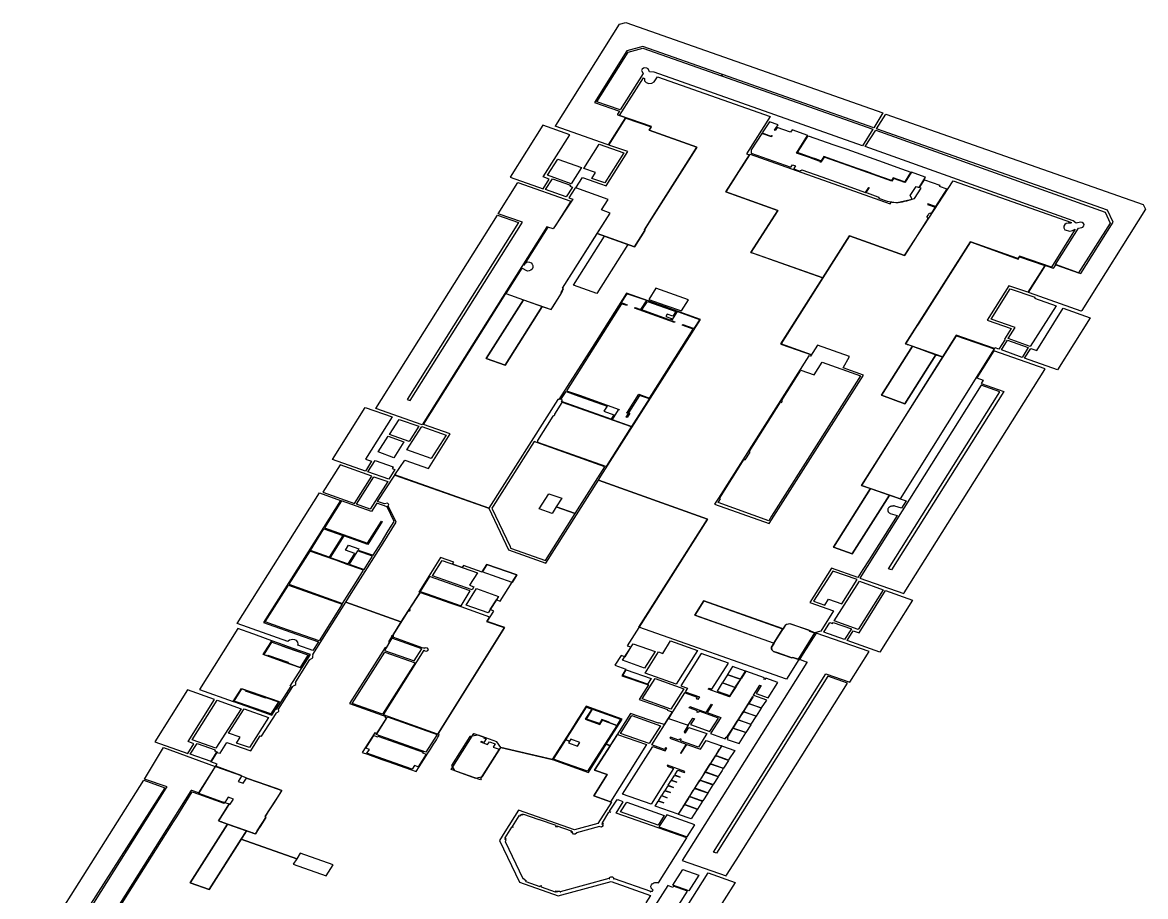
# Model space of a CAD drawing. Extents: x 12.25151 to 12.25335, y 41.79706 to 41.79925.
# Drawn here: x 12.252121 to 12.253349, y 41.798298 to 41.799254 of the extents above; entities that cross this region are included whole.
import ezdxf

# ---------------------------------------------------------------- set-up
doc = ezdxf.new("R2010")
doc.units = 0
doc.layers.add('RM$', color=3, linetype='CONTINUOUS')

msp = doc.modelspace()

# ---------------------------------------------------------------- linework, layer by layer
at = {"layer": 'RM$'}
for points in [[(12.2528117, 41.7991993), (12.2528067, 41.7991997), (12.2528049, 41.799203), (12.2528037, 41.7992038), (12.2528014, 41.799204), (12.2528, 41.7992038), (12.2527985, 41.7992026), (12.2527978, 41.799201), (12.2527981, 41.7992002), (12.2527995, 41.7991977), (12.2527745, 41.799158), (12.2527491, 41.7991669), (12.2527833, 41.7992212), (12.2527992, 41.7992255), (12.2528852, 41.7991952), (12.2528862, 41.7991966), (12.2527993, 41.7992272), (12.2527817, 41.7992225), (12.2527463, 41.7991661), (12.2527736, 41.7991565), (12.2527715, 41.7991532), (12.2527717, 41.7991526), (12.2527802, 41.7991497), (12.2527615, 41.7991199), (12.2527604, 41.7991202), (12.2527035, 41.7991403), (12.2527041, 41.7991411), (12.2527737, 41.7992518), (12.2527806, 41.7992536), (12.2530616, 41.7991547), (12.2530516, 41.7991384), (12.2528862, 41.7991966), (12.2528853, 41.7991952), (12.2530505, 41.7991369), (12.2530393, 41.7991188)], [(12.2529174, 41.7990021), (12.2529208, 41.7990008), (12.2529958, 41.7989742), (12.2529499, 41.7989019), (12.2529834, 41.7988902), (12.2529824, 41.7988886), (12.2529806, 41.7988892), (12.2528818, 41.7987333), (12.2528777, 41.7987268), (12.2529374, 41.7987056), (12.2530404, 41.798868), (12.2530182, 41.7988759), (12.2530251, 41.7988883), (12.25299, 41.7989006), (12.2529824, 41.7988886), (12.2529834, 41.7988902), (12.25295, 41.798902), (12.2529958, 41.7989742), (12.253025, 41.7990203), (12.2530853, 41.7989989), (12.2531383, 41.7990805), (12.2532676, 41.7990349), (12.253267, 41.7990341), (12.2532641, 41.7990342), (12.2532619, 41.7990336), (12.2532603, 41.7990325), (12.2532593, 41.7990307), (12.2532592, 41.7990292), (12.2532595, 41.7990283), (12.2532605, 41.7990269), (12.2532659, 41.7990253), (12.2532688, 41.7990262), (12.2532717, 41.7990275), (12.253268, 41.7990216), (12.2532457, 41.7989862), (12.2532107, 41.7989979), (12.2532091, 41.7989954), (12.2531572, 41.7990138), (12.2531008, 41.7989249), (12.2530977, 41.7989201), (12.2530864, 41.7989022), (12.2530876, 41.7989017), (12.2530882, 41.7989015), (12.2530889, 41.7989013), (12.2530898, 41.798901), (12.2530921, 41.7989002), (12.2530939, 41.7988995), (12.2530599, 41.7988459), (12.2530856, 41.7988367), (12.2531196, 41.7988903), (12.2531266, 41.7988879), (12.2530381, 41.7987474), (12.2530482, 41.7987439), (12.2530075, 41.7986797), (12.2530281, 41.7986724), (12.2530689, 41.7987367), (12.2530871, 41.7987306), (12.2530818, 41.7987223), (12.2530746, 41.7987247), (12.2530738, 41.7987249), (12.2530732, 41.7987249), (12.2530727, 41.7987247), (12.2530719, 41.7987246), (12.2530709, 41.7987247), (12.2530701, 41.7987244), (12.2530696, 41.7987242), (12.2530692, 41.798724), (12.2530684, 41.7987234), (12.253068, 41.798723), (12.2530677, 41.7987227), (12.2530673, 41.798722), (12.2530671, 41.7987217), (12.253067, 41.7987212), (12.2530669, 41.7987208), (12.2530669, 41.7987205), (12.2530669, 41.7987201), (12.253067, 41.7987195), (12.2530674, 41.7987186), (12.2530677, 41.7987181), (12.2530682, 41.7987176), (12.2530685, 41.7987173), (12.253069, 41.798717), (12.2530697, 41.7987166), (12.253077, 41.7987146), (12.2530483, 41.798669), (12.2530464, 41.7986659), (12.2530398, 41.7986555), (12.2530343, 41.7986467), (12.2530053, 41.7986569), (12.2529816, 41.7986195), (12.2530076, 41.7986103), (12.2529937, 41.7985879), (12.252987, 41.798586), (12.2529808, 41.798589), (12.2529598, 41.7985961), (12.2529562, 41.7985953), (12.2529548, 41.798594), (12.2529525, 41.7985904), (12.2528659, 41.798621), (12.2528561, 41.7986055), (12.2529426, 41.7985747), (12.25294, 41.7985704), (12.2529401, 41.7985677), (12.2529421, 41.7985659), (12.2529619, 41.7985589), (12.2529632, 41.7985593), (12.2529698, 41.798557), (12.2529561, 41.7985355), (12.2527949, 41.7985923), (12.2528698, 41.7987103), (12.2527508, 41.7987531), (12.2527535, 41.7987574), (12.2527662, 41.7987775), (12.2528075, 41.7988426), (12.2528356, 41.7988868), (12.2528623, 41.7989289), (12.2528235, 41.7989427), (12.2528244, 41.7989442), (12.2528415, 41.7989382), (12.2528491, 41.7989503), (12.2528133, 41.7989629), (12.2528057, 41.7989508), (12.2528244, 41.7989442), (12.2528235, 41.7989427), (12.2527815, 41.7989576), (12.2527438, 41.7988982), (12.2527076, 41.7988412), (12.2527063, 41.7988412), (12.2526311, 41.7987226), (12.2525284, 41.7987589), (12.252539, 41.7987751), (12.2525649, 41.798766), (12.2525886, 41.7988036), (12.2525595, 41.7988139), (12.2526496, 41.7989572), (12.2526688, 41.7989503), (12.252628, 41.7988861), (12.2526487, 41.7988788), (12.2526894, 41.798943), (12.2526992, 41.7989397), (12.2527013, 41.798943), (12.2527104, 41.7989575), (12.25271, 41.7989584), (12.2527126, 41.7989627), (12.2527115, 41.7989631), (12.2527493, 41.7990227), (12.2527902, 41.7990081), (12.2528015, 41.799026), (12.252801, 41.799027), (12.2528102, 41.7990416), (12.2528582, 41.7991173), (12.2528062, 41.7991357), (12.2528088, 41.7991398), (12.2527738, 41.7991519), (12.2527999, 41.799193), (12.2528009, 41.7991924), (12.252801, 41.7991898), (12.2528028, 41.7991878), (12.2528057, 41.7991867), (12.2528092, 41.7991871), (12.2528118, 41.7991888), (12.2528151, 41.7991942), (12.2529384, 41.7991508), (12.2529125, 41.79911), (12.2529157, 41.7991089), (12.2529073, 41.7990957), (12.2529038, 41.7990901), (12.2528977, 41.7990805), (12.2528951, 41.7990765), (12.2528899, 41.7990683), (12.2529466, 41.7990481)], [(12.2527493, 41.7990227), (12.2527635, 41.7990452), (12.2527541, 41.7990486), (12.2527614, 41.7990601), (12.252726, 41.7990726), (12.2527332, 41.799084), (12.2527529, 41.799077), (12.2527592, 41.7990749), (12.2527827, 41.7991124), (12.2527621, 41.7991196), (12.2527808, 41.7991491), (12.2528085, 41.7991393), (12.2528062, 41.7991357), (12.2528582, 41.7991173), (12.252857, 41.7991154), (12.2528037, 41.7990312), (12.252801, 41.799027), (12.2528015, 41.799026), (12.2527902, 41.7990081)], [(12.2531012, 41.7990732), (12.2531053, 41.7990797), (12.2531052, 41.7990797), (12.2531081, 41.7990843), (12.2531079, 41.7990844), (12.2531078, 41.7990845), (12.2530927, 41.7990898), (12.2530907, 41.7990865), (12.253086, 41.7990791), (12.2530856, 41.7990786), (12.2530732, 41.799083), (12.2530713, 41.7990801), (12.2530245, 41.7990967), (12.2529974, 41.7991063), (12.2529938, 41.7991007), (12.252993, 41.7991009), (12.2529934, 41.7991015), (12.2529921, 41.799102), (12.2529839, 41.7991049), (12.2529826, 41.7991054), (12.2529672, 41.7991108), (12.2529792, 41.7991299), (12.2529794, 41.7991301), (12.2529623, 41.7991361), (12.2529607, 41.7991336), (12.2529461, 41.7991388), (12.2529439, 41.7991354), (12.2529433, 41.7991357), (12.2529447, 41.7991379), (12.252947, 41.7991416), (12.2529375, 41.799145), (12.2529297, 41.7991328), (12.2529393, 41.7991294), (12.2529397, 41.79913), (12.2529404, 41.7991297), (12.25294, 41.7991291), (12.2529397, 41.7991287), (12.2529293, 41.7991323), (12.2529178, 41.7991142), (12.2529176, 41.7991107), (12.2529611, 41.7990953), (12.2529615, 41.7990958), (12.2529629, 41.7990981), (12.2529662, 41.7990969), (12.2529643, 41.7990938), (12.2529643, 41.7990938), (12.2529641, 41.7990935), (12.2529708, 41.7990911), (12.2529713, 41.7990919), (12.2529724, 41.7990916), (12.252973, 41.7990925), (12.2529948, 41.7990847), (12.2530213, 41.7990753), (12.2530426, 41.7990678), (12.2530461, 41.7990733), (12.2530467, 41.7990731), (12.253043, 41.7990677), (12.2530431, 41.7990675), (12.2530432, 41.7990677), (12.2530443, 41.7990673), (12.2530559, 41.7990629), (12.2530574, 41.7990624), (12.2530569, 41.7990616), (12.2530661, 41.7990583), (12.2530709, 41.7990573), (12.253075, 41.7990569), (12.2530786, 41.799057), (12.2530935, 41.7990602), (12.2530915, 41.7990643), (12.253098, 41.7990744)], [(12.2533461, 41.7990545), (12.2533486, 41.7990494), (12.253279, 41.7989387), (12.2532784, 41.7989378), (12.2532217, 41.7989578), (12.2532206, 41.7989582), (12.2532393, 41.798988), (12.2532478, 41.7989851), (12.2532485, 41.7989853), (12.2532506, 41.7989886), (12.2532754, 41.7989799), (12.2532754, 41.79898), (12.2532502, 41.7989891), (12.2532755, 41.7990287), (12.2532789, 41.7990294), (12.25328, 41.7990298), (12.2532812, 41.7990312), (12.2532814, 41.7990328), (12.2532808, 41.7990338), (12.2532792, 41.799035), (12.2532775, 41.7990352), (12.2532729, 41.7990341), (12.2532694, 41.7990368), (12.2530422, 41.7991178), (12.2530538, 41.7991358), (12.2533045, 41.7990461), (12.2533101, 41.7990341), (12.2532754, 41.7989799), (12.2532779, 41.798979), (12.2533133, 41.7990354), (12.253307, 41.7990485), (12.2530547, 41.7991373), (12.2530649, 41.7991534)], [(12.252987, 41.7991048), (12.2529843, 41.7991057), (12.2529683, 41.7991114), (12.25298, 41.7991298), (12.2530079, 41.7991199), (12.2530222, 41.7991149), (12.2530568, 41.7991026), (12.2530819, 41.7990936), (12.2530921, 41.79909), (12.25309, 41.7990868), (12.2530858, 41.7990801), (12.2530853, 41.7990793), (12.2530728, 41.7990838), (12.2530709, 41.7990808), (12.2530541, 41.7990868), (12.2530435, 41.7990905), (12.2530415, 41.7990912), (12.253035, 41.7990936), (12.2530227, 41.7990979), (12.2530152, 41.7991006), (12.252997, 41.799107), (12.252994, 41.7991022), (12.2529927, 41.7991027), (12.2529879, 41.7991044)], [(12.2528899, 41.7990683), (12.2529157, 41.7991089), (12.2529159, 41.7991088), (12.2529164, 41.7991097), (12.2530697, 41.7990552), (12.2530709, 41.7990573), (12.2530718, 41.7990572), (12.2530728, 41.7990571), (12.2530736, 41.799057), (12.253076, 41.7990569), (12.2530771, 41.7990569), (12.2530781, 41.7990569), (12.2530792, 41.799057), (12.2530804, 41.7990571), (12.2530818, 41.7990573), (12.253083, 41.7990575), (12.2530842, 41.7990578), (12.2530865, 41.7990584), (12.2530877, 41.7990587), (12.2530887, 41.799059), (12.2530898, 41.7990592), (12.2530915, 41.7990597), (12.2530923, 41.7990599), (12.2530935, 41.7990602), (12.2530962, 41.799061), (12.2531035, 41.7990724), (12.2531015, 41.7990731), (12.2531071, 41.7990816), (12.2531238, 41.7990757), (12.2531232, 41.7990747), (12.2531314, 41.7990718), (12.253119, 41.7990522), (12.2531107, 41.7990551), (12.2531104, 41.7990546), (12.2531187, 41.7990517), (12.2531141, 41.7990445), (12.253113, 41.7990449), (12.2531124, 41.7990445), (12.2531121, 41.7990444), (12.2531119, 41.7990443), (12.2531118, 41.7990442), (12.2531116, 41.7990441), (12.2531109, 41.7990434), (12.2531094, 41.7990411), (12.2531104, 41.7990408), (12.2531098, 41.7990399), (12.253111, 41.7990395), (12.2530853, 41.7989989), (12.253025, 41.7990203), (12.2529958, 41.7989742), (12.2529174, 41.7990021), (12.2529466, 41.7990481)], [(12.2527573, 41.7990198), (12.252783, 41.7990107), (12.252749, 41.7989571), (12.2527233, 41.7989662)], [(12.2526688, 41.7989503), (12.2526894, 41.798943), (12.2526487, 41.7988788), (12.252628, 41.7988861)], [(12.2527983, 41.7989392), (12.2528042, 41.7989486), (12.2528352, 41.7989376), (12.2528319, 41.7989324), (12.2528259, 41.7989345), (12.2528243, 41.7989322), (12.2528304, 41.79893), (12.2528292, 41.7989282), (12.2527983, 41.7989392)], [(12.2530856, 41.7988367), (12.2530599, 41.7988459), (12.2530939, 41.7988995), (12.2531196, 41.7988903)], [(12.2531829, 41.7988947), (12.2531641, 41.7988649), (12.2531712, 41.7988624), (12.2531689, 41.7988587), (12.2531936, 41.79885), (12.253071, 41.798655), (12.2530678, 41.7986562), (12.2531894, 41.7988497), (12.253169, 41.7988569), (12.2530364, 41.7986459), (12.2530844, 41.7986291), (12.2530849, 41.7986299), (12.2532384, 41.7988741), (12.2532389, 41.798875)], [(12.2528814, 41.7987285), (12.252884, 41.7987326), (12.2528829, 41.798733), (12.2529101, 41.7987759), (12.2529112, 41.7987755), (12.2529164, 41.7987836), (12.2529153, 41.798784), (12.2529497, 41.7988383), (12.2529508, 41.7988379), (12.2529519, 41.7988396), (12.2529508, 41.79884), (12.252972, 41.7988735), (12.2529865, 41.7988684), (12.2529952, 41.798882), (12.2530372, 41.7988671), (12.2529912, 41.7987945), (12.25294, 41.7987139), (12.2529368, 41.7987088)], [(12.2527097, 41.7988413), (12.2527153, 41.7988501), (12.2527294, 41.7988451), (12.2527604, 41.7988341), (12.2527568, 41.7988285), (12.2527677, 41.7988246), (12.2527647, 41.7988199), (12.2527104, 41.7988392), (12.2527114, 41.7988407)], [(12.252684, 41.7987948), (12.2527595, 41.798768), (12.252787, 41.7988113), (12.2527113, 41.7988381), (12.2527112, 41.7988381), (12.252711, 41.798838), (12.2527109, 41.7988379), (12.2527028, 41.7988251), (12.2527028, 41.7988247), (12.2527027, 41.7988244), (12.2527026, 41.7988241), (12.2527026, 41.7988241), (12.252702, 41.7988235), (12.2527017, 41.7988234), (12.252701, 41.7988231), (12.252684, 41.7987963), (12.2526842, 41.7987959), (12.2526842, 41.7987954), (12.2526841, 41.7987949)], [(12.2526833, 41.7987942), (12.2526805, 41.7987952), (12.2526358, 41.7987248), (12.2526343, 41.7987225), (12.2526542, 41.7986807), (12.2526548, 41.7986788), (12.2526928, 41.7986653), (12.2527253, 41.7987165), (12.2527046, 41.7987239), (12.2527, 41.7987166), (12.2526859, 41.7987216), (12.2526965, 41.7987383), (12.2527106, 41.7987333), (12.2527046, 41.7987239), (12.2527253, 41.7987166), (12.2527578, 41.7987678)], [(12.2530482, 41.7987439), (12.2530688, 41.7987366), (12.2530281, 41.7986724), (12.2530075, 41.7986797)], [(12.2524387, 41.7985668), (12.2524222, 41.7985727), (12.2524226, 41.7985739), (12.2524223, 41.798576), (12.2524207, 41.7985776), (12.252419, 41.7985785), (12.2524167, 41.7985789), (12.2524148, 41.7985786), (12.252413, 41.798578), (12.2524118, 41.798577), (12.2524113, 41.7985765), (12.252356, 41.7985962), (12.2524458, 41.7987391), (12.2524687, 41.798731), (12.2524148, 41.7986453), (12.2523848, 41.7985976), (12.2524208, 41.7985848), (12.2524448, 41.7985763)], [(12.2524985, 41.7986842), (12.2525137, 41.7987082), (12.2525144, 41.7987079), (12.2524986, 41.7986829), (12.2524725, 41.7986922), (12.2524576, 41.7986686), (12.2524772, 41.7986617), (12.2524844, 41.798673), (12.2524743, 41.7986765), (12.2524777, 41.7986819), (12.2524888, 41.798678), (12.252488, 41.7986767), (12.2524947, 41.7986744), (12.2525034, 41.7986713), (12.2525045, 41.7986709), (12.2525136, 41.7986853), (12.2525211, 41.7986976), (12.2525276, 41.7987079), (12.25252, 41.7987238), (12.2525084, 41.798728), (12.2525028, 41.798719), (12.25247, 41.7987306), (12.2524513, 41.7987009)], [(12.2524359, 41.7986763), (12.2524507, 41.7987), (12.2524714, 41.7986926), (12.2524565, 41.798669)], [(12.2524354, 41.7986755), (12.2524125, 41.7986392), (12.2524712, 41.7986183), (12.2524787, 41.7986301), (12.2524863, 41.7986423), (12.2524941, 41.7986546), (12.252489, 41.7986565), (12.2524856, 41.7986577), (12.2524817, 41.7986591), (12.2524762, 41.798661), (12.2524666, 41.7986644), (12.2524625, 41.7986659), (12.2524625, 41.7986659), (12.2524532, 41.7986692)], [(12.2524946, 41.7986555), (12.2525039, 41.7986701), (12.2524875, 41.7986759), (12.2524783, 41.7986613)], [(12.2523867, 41.7985981), (12.2524121, 41.7986381), (12.2524706, 41.7986174), (12.2524454, 41.7985773), (12.2524048, 41.7985917)], [(12.2529518, 41.7985905), (12.252942, 41.798575), (12.2528561, 41.7986055), (12.2528659, 41.798621)], [(12.2530014, 41.7985388), (12.2528797, 41.7983453), (12.2528765, 41.7983464), (12.2529991, 41.7985413), (12.2530253, 41.7985321), (12.2530465, 41.7985656), (12.2529888, 41.7985859), (12.2529746, 41.7985634), (12.2529706, 41.798557), (12.2529721, 41.7985565), (12.2529766, 41.7985549), (12.2529783, 41.7985543), (12.2529783, 41.7985536), (12.2528423, 41.7983372), (12.2528902, 41.7983203), (12.2528907, 41.7983211), (12.2529012, 41.7983377), (12.2530228, 41.7985312)], [(12.2524251, 41.7985483), (12.2524335, 41.7985616), (12.2524103, 41.7985699), (12.2523966, 41.7985747), (12.2523933, 41.7985759), (12.2523849, 41.7985626), (12.2523888, 41.7985612), (12.2523893, 41.7985619), (12.2524116, 41.798554), (12.2524112, 41.7985532)], [(12.2528948, 41.7985176), (12.2528946, 41.7985176), (12.2529002, 41.7985264), (12.2528998, 41.7985265), (12.2528997, 41.7985264), (12.2528991, 41.7985266), (12.2528992, 41.7985267), (12.2528863, 41.7985313), (12.2528862, 41.7985312), (12.2528859, 41.7985313), (12.2528804, 41.7985225), (12.2528949, 41.7985174), (12.2528941, 41.7985162), (12.2528708, 41.7985244), (12.2528716, 41.7985257), (12.2528746, 41.7985246), (12.2528927, 41.798553), (12.2528631, 41.7985635), (12.2528407, 41.7985281), (12.2528481, 41.7985255), (12.2528456, 41.7985216), (12.2528612, 41.7985161), (12.2528594, 41.7985133), (12.2528579, 41.7985139), (12.252859, 41.7985155), (12.2528449, 41.7985205), (12.2528316, 41.7984996), (12.2528272, 41.7984926), (12.2528489, 41.798485), (12.2528538, 41.7984927), (12.2528539, 41.7984927), (12.252854, 41.7984929), (12.2528557, 41.7984924), (12.2528515, 41.7984858), (12.2528726, 41.7984783), (12.2528819, 41.7984929), (12.2528607, 41.7985004), (12.2528598, 41.7984989), (12.2528585, 41.7984993), (12.2528585, 41.7984994), (12.2528582, 41.7984995), (12.2528591, 41.7985009), (12.2528499, 41.7985042), (12.2528507, 41.7985055), (12.2528686, 41.7984992), (12.2528743, 41.7985081), (12.2528751, 41.7985077), (12.2528695, 41.7984989), (12.2528844, 41.7984935), (12.2528733, 41.798476), (12.2528893, 41.7984704), (12.2528903, 41.798472), (12.2528909, 41.7984718), (12.252891, 41.798472), (12.2528912, 41.7984719), (12.2528969, 41.7984808), (12.252897, 41.7984807), (12.2528914, 41.7984718), (12.2528916, 41.7984718), (12.2528915, 41.7984716), (12.2528923, 41.7984713), (12.2528913, 41.7984696), (12.2529044, 41.798465), (12.2529119, 41.7984768), (12.2529116, 41.7984769), (12.2529117, 41.798477), (12.2529054, 41.7984792), (12.2528988, 41.7984816), (12.2528987, 41.7984815), (12.2528981, 41.7984817), (12.2528982, 41.7984818), (12.2528978, 41.7984819), (12.252897, 41.7984808), (12.2528969, 41.7984808), (12.2529025, 41.7984897), (12.2529027, 41.7984897), (12.2529025, 41.7984894), (12.2528979, 41.7984821), (12.2528983, 41.7984819), (12.2528984, 41.798482), (12.2528989, 41.7984818), (12.2528988, 41.7984817), (12.2529088, 41.7984782), (12.2529117, 41.7984771), (12.2529118, 41.7984773), (12.2529121, 41.7984772), (12.2529175, 41.7984857), (12.2529173, 41.7984858), (12.2529173, 41.798486), (12.2529044, 41.7984906), (12.2529044, 41.7984904), (12.2529038, 41.7984906), (12.2529039, 41.7984907), (12.2529035, 41.7984909), (12.2529027, 41.7984897), (12.2529026, 41.7984898), (12.2529041, 41.7984922), (12.2529082, 41.7984987), (12.2529084, 41.7984986), (12.2529072, 41.7984968), (12.2529035, 41.798491), (12.252904, 41.7984909), (12.252904, 41.798491), (12.2529046, 41.7984908), (12.2529045, 41.7984907), (12.2529111, 41.7984883), (12.2529174, 41.7984861), (12.2529175, 41.7984862), (12.2529178, 41.7984861), (12.2529232, 41.7984947), (12.2529229, 41.7984948), (12.252923, 41.7984949), (12.2529101, 41.7984995), (12.25291, 41.7984994), (12.2529095, 41.7984996), (12.2529096, 41.7984997), (12.2529091, 41.7984998), (12.2529084, 41.7984987), (12.2529082, 41.7984987), (12.2529098, 41.7985012), (12.2529139, 41.7985076), (12.252914, 41.7985076), (12.2529104, 41.7985018), (12.2529092, 41.7985), (12.2529094, 41.7984999), (12.2529096, 41.7984998), (12.2529097, 41.7984999), (12.2529103, 41.7984997), (12.2529102, 41.7984996), (12.2529231, 41.798495), (12.2529232, 41.7984952), (12.2529235, 41.7984951), (12.2529289, 41.7985036), (12.2529286, 41.7985037), (12.2529287, 41.7985039), (12.2529158, 41.7985084), (12.2529157, 41.7985083), (12.2529152, 41.7985085), (12.2529152, 41.7985086), (12.2529148, 41.7985088), (12.2529141, 41.7985076), (12.2529139, 41.7985077), (12.2529195, 41.7985165), (12.2529197, 41.7985165), (12.2529149, 41.7985089), (12.2529153, 41.7985087), (12.2529154, 41.7985089), (12.2529159, 41.7985087), (12.2529159, 41.7985086), (12.2529288, 41.798504), (12.2529289, 41.7985041), (12.2529291, 41.798504), (12.2529347, 41.7985127), (12.2529207, 41.7985177), (12.2529206, 41.7985175), (12.25292, 41.7985177), (12.2529202, 41.7985179), (12.2529272, 41.7985289), (12.2529284, 41.7985285), (12.252923, 41.7985199), (12.2529362, 41.7985152), (12.2529468, 41.7985318), (12.2529336, 41.7985365), (12.2529326, 41.798535), (12.2529314, 41.7985355), (12.2529323, 41.798537), (12.2529117, 41.7985443), (12.2529069, 41.7985366), (12.2529067, 41.7985367), (12.2529116, 41.7985443), (12.2528974, 41.7985493), (12.2528919, 41.7985406), (12.2528921, 41.7985405), (12.2528921, 41.7985404), (12.252905, 41.7985358), (12.252905, 41.7985359), (12.2529056, 41.7985357), (12.2529055, 41.7985356), (12.2529059, 41.7985355), (12.2529067, 41.7985366), (12.2529068, 41.7985366), (12.2529012, 41.7985277), (12.252901, 41.7985277), (12.2529059, 41.7985353), (12.2529054, 41.7985355), (12.2529054, 41.7985354), (12.2529048, 41.7985356), (12.2529049, 41.7985357), (12.252892, 41.7985403), (12.2528919, 41.7985401), (12.2528916, 41.7985402), (12.2528862, 41.7985317), (12.2528865, 41.7985316), (12.2528864, 41.7985314), (12.2528993, 41.7985269), (12.2528994, 41.798527), (12.2528999, 41.7985268), (12.2528998, 41.7985267), (12.2529003, 41.7985265), (12.252901, 41.7985277), (12.2529012, 41.7985276), (12.2528948, 41.7985176), (12.2528948, 41.7985176), (12.2528948, 41.7985176), (12.2528948, 41.7985176), (12.2528948, 41.7985176), (12.2528948, 41.7985176), (12.2528948, 41.7985176), (12.2528948, 41.7985176), (12.2528948, 41.7985176), (12.2528948, 41.7985176), (12.2528948, 41.7985176), (12.2528948, 41.7985176), (12.2528948, 41.7985176), (12.2528948, 41.7985176), (12.2528948, 41.7985176), (12.2528948, 41.7985176)], [(12.2523526, 41.7985116), (12.252361, 41.798525), (12.252365, 41.7985236), (12.2523645, 41.7985228), (12.2523869, 41.7985149), (12.2523873, 41.7985156), (12.2524012, 41.7985107), (12.2523928, 41.7984974), (12.252357, 41.79851), (12.2523537, 41.7985112)], [(12.2527017, 41.798448), (12.2527088, 41.7984592), (12.2527151, 41.7984691), (12.2527191, 41.7984676), (12.252718, 41.7984658), (12.2527279, 41.7984623), (12.2527304, 41.7984664), (12.2527205, 41.7984699), (12.2527191, 41.7984676), (12.252715, 41.7984691), (12.2527377, 41.7985048), (12.2527435, 41.7985028), (12.2527364, 41.7984916), (12.2527522, 41.798486), (12.252755, 41.7984905), (12.2527707, 41.7984849), (12.2527389, 41.7984348), (12.252716, 41.798443)], [(12.2527376, 41.7984919), (12.2527443, 41.7985025), (12.2527749, 41.7984916), (12.2527707, 41.7984849), (12.252762, 41.798488), (12.2527624, 41.7984886), (12.2527546, 41.7984914), (12.2527518, 41.7984869)], [(12.2528272, 41.7984926), (12.2528489, 41.798485), (12.2528444, 41.7984779), (12.2528446, 41.7984778), (12.2528444, 41.7984774), (12.2528446, 41.7984774), (12.2528445, 41.7984773), (12.2528453, 41.798477), (12.2528458, 41.7984768), (12.2528496, 41.7984828), (12.2528691, 41.7984759), (12.2528599, 41.7984613), (12.2528404, 41.7984682), (12.2528412, 41.7984696), (12.2528411, 41.7984696), (12.2528412, 41.7984698), (12.2528408, 41.7984699), (12.2528407, 41.7984698), (12.2528399, 41.79847), (12.2528398, 41.7984699), (12.2528397, 41.79847), (12.2528394, 41.7984696), (12.2528391, 41.7984697), (12.2528386, 41.7984689), (12.2528295, 41.7984721), (12.2528287, 41.7984708), (12.2528466, 41.7984644), (12.2528404, 41.7984547), (12.2528413, 41.7984544), (12.2528475, 41.7984641), (12.2528624, 41.7984588), (12.2528686, 41.7984685), (12.2528851, 41.7984626), (12.252885, 41.7984624), (12.2528852, 41.7984623), (12.2528831, 41.7984591), (12.2528833, 41.798459), (12.2528853, 41.7984623), (12.2528855, 41.7984622), (12.2528856, 41.7984624), (12.2528863, 41.7984622), (12.2528996, 41.7984575), (12.252893, 41.7984471), (12.2528928, 41.7984472), (12.2528927, 41.798447), (12.2528798, 41.7984516), (12.2528798, 41.7984518), (12.2528793, 41.7984519), (12.2528792, 41.7984518), (12.2528788, 41.798452), (12.2528788, 41.798452), (12.2528788, 41.798452), (12.2528792, 41.7984527), (12.2528832, 41.798459), (12.2528831, 41.798459), (12.2528787, 41.7984521), (12.2528774, 41.7984501), (12.2528776, 41.7984501), (12.2528786, 41.7984516), (12.2528787, 41.7984519), (12.2528791, 41.7984517), (12.2528791, 41.7984516), (12.2528796, 41.7984514), (12.2528797, 41.7984515), (12.2528893, 41.7984481), (12.2528926, 41.7984469), (12.2528925, 41.7984468), (12.2528928, 41.7984467), (12.2528874, 41.7984382), (12.2528871, 41.7984383), (12.2528871, 41.7984383), (12.252887, 41.7984381), (12.2528846, 41.7984389), (12.2528741, 41.7984427), (12.2528742, 41.7984428), (12.2528736, 41.798443), (12.2528735, 41.7984429), (12.2528731, 41.798443), (12.2528746, 41.7984453), (12.2528776, 41.79845), (12.2528774, 41.7984501), (12.2528718, 41.7984412), (12.2528719, 41.7984411), (12.252873, 41.7984429), (12.2528735, 41.7984428), (12.2528734, 41.7984426), (12.2528739, 41.7984425), (12.252874, 41.7984426), (12.2528869, 41.798438), (12.2528868, 41.7984379), (12.2528871, 41.7984378), (12.2528858, 41.7984357), (12.2528817, 41.7984292), (12.2528814, 41.7984293), (12.2528813, 41.7984292), (12.2528684, 41.7984337), (12.2528685, 41.7984339), (12.2528679, 41.7984341), (12.2528679, 41.7984339), (12.2528674, 41.7984341), (12.2528675, 41.7984341), (12.2528719, 41.7984411), (12.2528717, 41.7984411), (12.2528712, 41.7984404), (12.2528672, 41.798434), (12.2528661, 41.7984322), (12.2528662, 41.7984322), (12.2528674, 41.798434), (12.2528678, 41.7984338), (12.2528677, 41.7984337), (12.2528683, 41.7984335), (12.2528683, 41.7984336), (12.2528813, 41.7984291), (12.2528812, 41.7984289), (12.2528814, 41.7984288), (12.252876, 41.7984203), (12.2528757, 41.7984204), (12.2528757, 41.7984202), (12.2528627, 41.7984248), (12.2528628, 41.7984249), (12.2528623, 41.7984251), (12.2528622, 41.798425), (12.2528621, 41.798425), (12.2528622, 41.7984252), (12.2528619, 41.7984253), (12.2528618, 41.7984251), (12.2528617, 41.7984251), (12.2528618, 41.7984252), (12.2528662, 41.7984321), (12.2528661, 41.7984322), (12.2528655, 41.7984313), (12.2528604, 41.7984233), (12.2528606, 41.7984232), (12.2528617, 41.798425), (12.2528621, 41.7984249), (12.252862, 41.7984248), (12.2528626, 41.7984246), (12.2528627, 41.7984247), (12.2528654, 41.7984237), (12.2528756, 41.7984201), (12.2528755, 41.79842), (12.2528758, 41.7984199), (12.2528703, 41.7984113), (12.2528701, 41.7984114), (12.25287, 41.7984113), (12.252868, 41.798412), (12.2528571, 41.7984159), (12.2528571, 41.798416), (12.2528566, 41.7984162), (12.2528565, 41.798416), (12.2528565, 41.7984161), (12.2528566, 41.7984162), (12.2528565, 41.7984163), (12.2528563, 41.7984163), (12.2528562, 41.7984164), (12.2528605, 41.7984232), (12.2528604, 41.7984232), (12.2528593, 41.7984216), (12.2528547, 41.7984143), (12.2528549, 41.7984143), (12.252856, 41.7984161), (12.2528564, 41.7984159), (12.2528564, 41.7984158), (12.2528569, 41.7984156), (12.252857, 41.7984157), (12.2528621, 41.7984139), (12.2528699, 41.7984112), (12.2528698, 41.798411), (12.2528701, 41.7984109), (12.2528647, 41.7984024), (12.2528644, 41.7984025), (12.2528643, 41.7984023), (12.2528616, 41.7984033), (12.2528514, 41.7984069), (12.2528515, 41.798407), (12.2528509, 41.7984072), (12.2528508, 41.7984071), (12.2528505, 41.7984072), (12.2528506, 41.7984074), (12.2528505, 41.7984074), (12.2528544, 41.7984136), (12.2528549, 41.7984142), (12.2528547, 41.7984143), (12.2528539, 41.7984132), (12.2528503, 41.7984074), (12.2528491, 41.7984054), (12.2528492, 41.7984053), (12.2528503, 41.7984071), (12.2528508, 41.798407), (12.2528507, 41.7984069), (12.2528512, 41.7984067), (12.2528513, 41.7984068), (12.2528642, 41.7984022), (12.2528641, 41.7984021), (12.2528644, 41.798402), (12.252859, 41.7983934), (12.2528587, 41.7983935), (12.2528586, 41.7983934), (12.2528567, 41.7983941), (12.2528457, 41.798398), (12.2528458, 41.7983981), (12.2528452, 41.7983983), (12.2528452, 41.7983982), (12.2528448, 41.7983983), (12.2528447, 41.7983983), (12.2528492, 41.7984053), (12.252849, 41.7984054), (12.2528479, 41.7984036), (12.2528438, 41.7983971), (12.2528439, 41.798397), (12.2528447, 41.7983982), (12.2528451, 41.7983981), (12.252845, 41.7983979), (12.2528456, 41.7983977), (12.2528456, 41.7983979), (12.2528586, 41.7983933), (12.2528585, 41.7983931), (12.2528587, 41.798393), (12.2528522, 41.7983827), (12.2528382, 41.7983876), (12.2528383, 41.7983878), (12.2528382, 41.7983879), (12.2528411, 41.7983925), (12.2528435, 41.7983963), (12.2528437, 41.7983962), (12.2528439, 41.7983966), (12.2528437, 41.7983967), (12.2528439, 41.798397), (12.2528437, 41.798397), (12.2528436, 41.7983968), (12.2528434, 41.7983968), (12.2528431, 41.7983964), (12.2528433, 41.7983964), (12.2528433, 41.7983964), (12.2528394, 41.7983901), (12.252838, 41.798388), (12.2528378, 41.798388), (12.2528377, 41.7983878), (12.2528126, 41.7983967), (12.2528161, 41.7984022), (12.2528163, 41.7984021), (12.2528166, 41.7984021), (12.2528166, 41.7984021), (12.2528221, 41.7984002), (12.2528222, 41.7984003), (12.2528167, 41.7984022), (12.2528166, 41.7984025), (12.2528163, 41.7984026), (12.2528196, 41.7984078), (12.2528199, 41.7984077), (12.2528202, 41.7984078), (12.2528257, 41.7984058), (12.2528258, 41.7984059), (12.2528203, 41.7984079), (12.2528202, 41.7984081), (12.2528199, 41.7984082), (12.2528232, 41.7984134), (12.2528235, 41.7984133), (12.2528238, 41.7984134), (12.2528293, 41.7984114), (12.2528293, 41.7984116), (12.2528239, 41.7984135), (12.2528237, 41.7984137), (12.2528235, 41.7984138), (12.2528268, 41.798419), (12.252827, 41.7984189), (12.2528273, 41.798419), (12.2528328, 41.7984171), (12.2528329, 41.7984172), (12.2528274, 41.7984191), (12.2528273, 41.7984193), (12.252827, 41.7984194), (12.2528303, 41.7984247), (12.2528306, 41.7984246), (12.2528309, 41.7984246), (12.2528364, 41.7984227), (12.2528365, 41.7984228), (12.252831, 41.7984248), (12.2528309, 41.798425), (12.2528306, 41.7984251), (12.2528339, 41.7984303), (12.2528342, 41.7984302), (12.2528345, 41.7984303), (12.25284, 41.7984283), (12.25284, 41.7984284), (12.2528346, 41.7984304), (12.2528344, 41.7984306), (12.2528342, 41.7984307), (12.2528376, 41.7984361), (12.2528447, 41.7984336), (12.2528453, 41.7984346), (12.2528263, 41.7984413), (12.2528257, 41.7984403), (12.2528329, 41.7984378), (12.2528082, 41.7983988), (12.252777, 41.7984099), (12.25281, 41.7984619), (12.2528237, 41.798457), (12.2528256, 41.7984599), (12.2528241, 41.7984605), (12.2528229, 41.7984587), (12.2528089, 41.7984637), (12.2528229, 41.7984857), (12.2528229, 41.7984857)], [(12.2524966, 41.7984599), (12.2525054, 41.7984737), (12.2525092, 41.7984724), (12.2525098, 41.7984733), (12.2525592, 41.7984558), (12.2525586, 41.7984548), (12.2525624, 41.7984535), (12.2525537, 41.7984396), (12.2525498, 41.798441), (12.2525473, 41.7984369), (12.2524978, 41.7984545), (12.2525004, 41.7984585)], [(12.2525897, 41.7984368), (12.2526145, 41.7984759), (12.252614, 41.798475), (12.2526145, 41.7984759), (12.2526197, 41.7984741), (12.2526254, 41.798472), (12.252625, 41.7984714), (12.2526282, 41.7984703), (12.2526256, 41.7984662), (12.2526224, 41.7984673), (12.252622, 41.7984668), (12.2526296, 41.7984641), (12.2526315, 41.798467), (12.252638, 41.7984647), (12.2526358, 41.7984611), (12.2526358, 41.7984612), (12.2526423, 41.7984589), (12.2526219, 41.7984267), (12.2526219, 41.7984267), (12.2526225, 41.7984265), (12.2526218, 41.7984254)], [(12.2523402, 41.7983788), (12.2523389, 41.7983793), (12.2523375, 41.7983798), (12.2523367, 41.7983801), (12.2523364, 41.7983802), (12.2523358, 41.7983804), (12.2523357, 41.7983804), (12.2523378, 41.798384), (12.2523469, 41.7983983), (12.2523482, 41.7983987), (12.2523518, 41.7984044), (12.2523461, 41.7984064), (12.2523425, 41.7984007), (12.2523391, 41.7984014), (12.2523139, 41.7984104), (12.2523324, 41.7984398), (12.2523603, 41.79843), (12.2523606, 41.7984294), (12.252357, 41.7984237), (12.2523626, 41.7984217), (12.2523662, 41.7984274), (12.25238, 41.7984225), (12.2523934, 41.7984178), (12.2524046, 41.7984137), (12.2524044, 41.7984134), (12.2523955, 41.7983996), (12.2523898, 41.7983906), (12.2523864, 41.7983853), (12.2523871, 41.7983842), (12.252381, 41.7983745), (12.2523792, 41.7983717), (12.2523758, 41.7983662), (12.2523754, 41.7983664), (12.2523748, 41.7983665), (12.2523742, 41.7983668), (12.2523735, 41.798367), (12.2523727, 41.7983673), (12.2523714, 41.7983678), (12.2523705, 41.7983681)], [(12.2523253, 41.7983054), (12.2523047, 41.7983128), (12.2523454, 41.798377), (12.2523661, 41.7983697)]]:
    msp.add_lwpolyline(points, close=True, dxfattribs=at)
at = {"layer": 'RM$', "linetype": 'CONTINUOUS'}
for points in [[(12.2526543, 41.7990845), (12.2526902, 41.7990718), (12.2526969, 41.7990824), (12.2526904, 41.7990847), (12.2527195, 41.7991309), (12.25269, 41.7991413)], [(12.2527576, 41.7990781), (12.2527434, 41.7990831), (12.2527474, 41.7990895), (12.2527349, 41.7990939), (12.2527517, 41.7991206), (12.2527784, 41.7991112)], [(12.2526949, 41.7990866), (12.2527062, 41.7991043), (12.2527322, 41.799095), (12.252721, 41.7990773)], [(12.2526929, 41.7990708), (12.2527004, 41.7990827), (12.2527201, 41.7990757), (12.2527193, 41.7990745), (12.2527223, 41.7990735), (12.2527156, 41.7990629)], [(12.2532093, 41.7989948), (12.253211, 41.7989975), (12.2532384, 41.7989879), (12.2532199, 41.7989585), (12.2531993, 41.7989657), (12.2531757, 41.7989281), (12.2532016, 41.798919), (12.2531943, 41.7989073), (12.2531948, 41.7989066), (12.2531884, 41.7988964), (12.2531841, 41.7988979), (12.2531836, 41.7988971), (12.2531418, 41.7989118), (12.2531266, 41.7988879), (12.2530864, 41.7989022), (12.2531572, 41.7990138)], [(12.2532227, 41.7988993), (12.2531983, 41.7989079), (12.253206, 41.7989202), (12.25318, 41.7989293), (12.2532008, 41.7989625), (12.2532276, 41.7989531), (12.2532271, 41.7989522), (12.2532508, 41.7989439)], [(12.2532525, 41.7988739), (12.2532165, 41.7988865), (12.2532232, 41.7988971), (12.2532297, 41.7988949), (12.2532587, 41.7989411), (12.2532882, 41.7989307)], [(12.2530381, 41.7987474), (12.2531421, 41.798911), (12.2531833, 41.7988967), (12.2530803, 41.7987328)], [(12.2531911, 41.7988955), (12.2531979, 41.7989061), (12.2532205, 41.7988981), (12.2532137, 41.7988874)], [(12.2524959, 41.7988325), (12.2525254, 41.7988222), (12.2524963, 41.7987759), (12.2525027, 41.7987737), (12.2524961, 41.7987631), (12.2524602, 41.7987757)], [(12.2525224, 41.798803), (12.2525329, 41.7988196), (12.2525543, 41.798812), (12.2525438, 41.7987954)], [(12.25251, 41.7987839), (12.2525209, 41.7988011), (12.2525382, 41.7987949), (12.2525273, 41.7987777)], [(12.2525415, 41.7987864), (12.2525577, 41.7988119), (12.2525843, 41.7988024), (12.2525681, 41.7987769)], [(12.2524685, 41.7987698), (12.2524496, 41.7987398), (12.2524841, 41.7987276), (12.2525031, 41.7987575)], [(12.2524988, 41.7987621), (12.2525067, 41.7987746), (12.2525264, 41.7987676), (12.2525252, 41.7987658), (12.2525282, 41.7987647), (12.2525215, 41.7987541)], [(12.2524863, 41.7987268), (12.2525054, 41.7987568), (12.2525205, 41.7987515), (12.2525014, 41.7987214)], [(12.2525693, 41.7986484), (12.2525799, 41.7986652), (12.2526185, 41.7986516), (12.25261, 41.7986381), (12.2526146, 41.7986364), (12.2526126, 41.7986332)], [(12.2526237, 41.7986529), (12.2526287, 41.7986609), (12.2526614, 41.7986495), (12.2526563, 41.7986413)], [(12.2529859, 41.7986207), (12.252998, 41.7986164), (12.253002, 41.798623), (12.2530168, 41.7986178), (12.2530335, 41.7986443), (12.2530067, 41.7986537)], [(12.252566, 41.7986476), (12.2525558, 41.7986315), (12.2525625, 41.7986292), (12.2525759, 41.7986244), (12.2526007, 41.7986156), (12.2526107, 41.7986319)], [(12.2530084, 41.7985992), (12.2530359, 41.7986425), (12.2530619, 41.7986333), (12.2530344, 41.7985899)], [(12.2525747, 41.7984755), (12.2525158, 41.7984964), (12.2525603, 41.7985671), (12.2525611, 41.7985665), (12.2525627, 41.7985661), (12.2525644, 41.7985667), (12.2525649, 41.7985681), (12.2525638, 41.7985693), (12.252562, 41.7985697), (12.252561, 41.7985693), (12.2525605, 41.7985691), (12.2525606, 41.7985694), (12.2525599, 41.7985696), (12.2525598, 41.7985695), (12.2525594, 41.7985696), (12.2525593, 41.7985695), (12.252527, 41.7985809), (12.2525271, 41.798581), (12.2525266, 41.7985812), (12.2525267, 41.7985813), (12.252526, 41.7985816), (12.2525256, 41.7985817), (12.2525253, 41.7985818), (12.2525262, 41.7985819), (12.2525269, 41.7985823), (12.2525269, 41.798583), (12.2525263, 41.7985835), (12.2525433, 41.7986103), (12.2525443, 41.7986103), (12.2525449, 41.7986107), (12.252545, 41.7986114), (12.2525444, 41.798612), (12.2525561, 41.7986304), (12.2525615, 41.7986285), (12.2525708, 41.7986252), (12.2525883, 41.798619), (12.2526002, 41.7986148), (12.2526316, 41.7986037), (12.2526285, 41.7985987), (12.2526477, 41.7985919)], [(12.252606, 41.7986164), (12.2526175, 41.7986345), (12.2526416, 41.7986259), (12.2526301, 41.7986079)], [(12.2530583, 41.7985651), (12.2530224, 41.7985778), (12.2530291, 41.7985884), (12.2530355, 41.7985861), (12.2530646, 41.7986323), (12.2530941, 41.798622)], [(12.2529689, 41.7985573), (12.2529632, 41.7985593), (12.2529619, 41.7985589), (12.2529466, 41.7985643), (12.2529421, 41.7985659), (12.2529413, 41.7985664), (12.2529401, 41.7985677), (12.2529397, 41.7985687), (12.2529399, 41.7985703), (12.2529547, 41.7985938), (12.2529556, 41.7985949), (12.2529569, 41.7985955), (12.2529583, 41.798596), (12.25296, 41.7985962), (12.252961, 41.7985959), (12.2529808, 41.798589), (12.2529813, 41.798588), (12.252987, 41.798586)], [(12.252997, 41.7985867), (12.2530037, 41.7985973), (12.2530066, 41.7985963), (12.2530074, 41.7985975), (12.2530271, 41.7985906), (12.2530197, 41.7985787)], [(12.2525493, 41.7985556), (12.2525576, 41.7985688), (12.2525251, 41.7985802), (12.2525169, 41.798567)], [(12.2527771, 41.7985562), (12.2527886, 41.7985743), (12.2528127, 41.7985657), (12.2528012, 41.7985476)], [(12.2528357, 41.7985299), (12.2528017, 41.7985419), (12.2528165, 41.7985654), (12.2528211, 41.7985637), (12.2528296, 41.7985773), (12.252859, 41.798567)], [(12.2524816, 41.7985089), (12.2525172, 41.798565), (12.2525505, 41.7985532), (12.2525149, 41.7984971)], [(12.2527773, 41.7985396), (12.2527812, 41.7985458), (12.2528082, 41.7985363), (12.2528043, 41.79853)], [(12.2527986, 41.7985139), (12.2528126, 41.7985361), (12.2528439, 41.798525), (12.2528299, 41.7985028)], [(12.252266, 41.7984669), (12.252302, 41.7984543), (12.2523086, 41.7984649), (12.2523022, 41.7984672), (12.2523313, 41.7985134), (12.2523018, 41.7985238)], [(12.2523067, 41.7984691), (12.2523342, 41.7985125), (12.2523602, 41.7985032), (12.2523327, 41.7984599)], [(12.2523694, 41.7984606), (12.2523552, 41.7984656), (12.2523592, 41.798472), (12.2523466, 41.7984764), (12.2523634, 41.7985031), (12.2523902, 41.7984937)], [(12.2525077, 41.7984748), (12.2525201, 41.7984943), (12.2525744, 41.798475), (12.252562, 41.7984555)], [(12.2527748, 41.7984762), (12.2527872, 41.7984957), (12.2528185, 41.7984845), (12.2528061, 41.7984651)], [(12.252764, 41.7984014), (12.2527457, 41.7984078), (12.2527604, 41.7984312), (12.2527465, 41.7984361), (12.2527714, 41.7984751), (12.2528034, 41.7984639)], [(12.2523047, 41.7984533), (12.2523121, 41.7984652), (12.2523319, 41.7984582), (12.2523311, 41.798457), (12.2523341, 41.798456), (12.2523274, 41.7984454)], [(12.2526868, 41.798309), (12.252687, 41.7983089), (12.2526876, 41.7983098), (12.2526885, 41.7983095), (12.2526879, 41.7983086), (12.2526882, 41.7983085), (12.2526881, 41.7983084), (12.2527035, 41.7983029), (12.2527036, 41.7983031), (12.2527039, 41.798303), (12.2527044, 41.7983039), (12.2527053, 41.7983036), (12.252705, 41.798303), (12.2527051, 41.7983029), (12.2527065, 41.7983038), (12.2527082, 41.7983037), (12.2527094, 41.7983028), (12.2527096, 41.7983028), (12.2527093, 41.7983034), (12.2527623, 41.7983177), (12.2527626, 41.7983171), (12.2527628, 41.7983172), (12.2527629, 41.7983185), (12.2527643, 41.7983194), (12.2527661, 41.7983193), (12.2527673, 41.7983183), (12.2527673, 41.798317), (12.2527675, 41.7983169), (12.2527679, 41.7983175), (12.2528075, 41.7983035), (12.2528072, 41.7983029), (12.2528074, 41.7983029), (12.2528087, 41.7983037), (12.2528099, 41.7983037), (12.2528107, 41.798305), (12.2528103, 41.7983052), (12.2528096, 41.7983057), (12.2528085, 41.798307), (12.2528082, 41.7983077), (12.252808, 41.7983085), (12.2528081, 41.7983092), (12.2528082, 41.7983098), (12.2528086, 41.7983107), (12.2528094, 41.7983115), (12.2528103, 41.7983122), (12.2528111, 41.7983127), (12.2528123, 41.798313), (12.2528135, 41.7983132), (12.2528143, 41.7983132), (12.252815, 41.7983132), (12.2528158, 41.7983131), (12.2528163, 41.7983129), (12.2528472, 41.798362), (12.2527702, 41.7983891), (12.2527779, 41.7984015), (12.2527722, 41.7984035), (12.2527719, 41.798403), (12.2527706, 41.7984035), (12.2527705, 41.7984033), (12.2527704, 41.7984033), (12.2527626, 41.798391), (12.2527627, 41.7983909), (12.2527626, 41.7983907), (12.2527638, 41.7983903), (12.2527634, 41.7983896), (12.2527622, 41.79839), (12.2527621, 41.7983898), (12.2527619, 41.7983899), (12.2527547, 41.7983783), (12.2527548, 41.7983783), (12.2527547, 41.7983781), (12.2527559, 41.7983776), (12.2527555, 41.798377), (12.2527547, 41.7983772), (12.2527546, 41.7983771), (12.2527557, 41.7983763), (12.2527557, 41.7983748), (12.2527542, 41.7983738), (12.2527525, 41.7983739), (12.2527519, 41.7983744), (12.2527268, 41.7983676), (12.2527267, 41.798367), (12.2527254, 41.7983661), (12.2527235, 41.7983661), (12.2527222, 41.7983673), (12.2527224, 41.7983684), (12.2527221, 41.7983685), (12.2527218, 41.7983679), (12.2527209, 41.7983682), (12.2527215, 41.7983691), (12.2527212, 41.7983692), (12.2527213, 41.7983694), (12.2527058, 41.7983748), (12.2527058, 41.7983747), (12.2527055, 41.7983748), (12.2527049, 41.7983738), (12.252704, 41.7983741), (12.2527046, 41.7983751), (12.2527043, 41.7983752), (12.2527044, 41.7983753), (12.2526862, 41.7983817), (12.2526861, 41.7983816), (12.2526858, 41.7983817), (12.2526847, 41.7983821), (12.2526848, 41.7983822), (12.2526693, 41.7983876), (12.2526692, 41.7983875), (12.252669, 41.7983876), (12.2526684, 41.7983867), (12.2526675, 41.798387), (12.2526679, 41.7983876), (12.2526677, 41.7983877), (12.2526664, 41.7983868), (12.2526647, 41.7983868), (12.2526647, 41.7983867), (12.2526654, 41.7983864), (12.252665, 41.7983858), (12.2526638, 41.7983862), (12.2526637, 41.798386), (12.2526636, 41.7983861), (12.2526563, 41.7983745), (12.2526564, 41.7983745), (12.2526563, 41.7983743), (12.2526575, 41.7983738), (12.2526571, 41.7983732), (12.2526559, 41.7983736), (12.2526557, 41.7983734), (12.2526556, 41.7983735), (12.2526483, 41.7983619), (12.2526485, 41.7983618), (12.2526484, 41.7983616), (12.2526496, 41.7983612), (12.2526492, 41.7983606), (12.2526484, 41.7983608), (12.2526483, 41.7983607), (12.2526494, 41.7983597), (12.2526493, 41.7983584), (12.2526487, 41.7983579), (12.2526682, 41.7983176), (12.252669, 41.7983175), (12.2526702, 41.7983165), (12.2526702, 41.7983152), (12.2526703, 41.7983152), (12.2526707, 41.7983158), (12.2526716, 41.7983155), (12.252671, 41.7983145), (12.2526713, 41.7983144), (12.2526712, 41.7983143), (12.2526867, 41.7983089)], [(12.2527749, 41.7983904), (12.2527816, 41.7984009), (12.2528225, 41.7983863), (12.2528159, 41.7983759)], [(12.2528478, 41.798363), (12.2528562, 41.7983762), (12.2528253, 41.7983872), (12.2528168, 41.7983739)], [(12.2528642, 41.7982564), (12.2528293, 41.7982687), (12.252836, 41.7982793), (12.2528414, 41.7982774), (12.2528705, 41.7983236), (12.2529, 41.7983132)], [(12.2528321, 41.7983102), (12.2528429, 41.7983274), (12.2528603, 41.7983212), (12.2528494, 41.798304)], [(12.2528125, 41.7982875), (12.252806, 41.7982898), (12.2527994, 41.7982792), (12.2528266, 41.7982696), (12.2528479, 41.7983036), (12.2528326, 41.798309), (12.2528319, 41.7983078), (12.2528264, 41.7983097)]]:
    msp.add_lwpolyline(points, close=True, dxfattribs=at)
at = {"layer": 'RM$', "color": 3, "linetype": 'CONTINUOUS'}
for points in [[(12.2527013, 41.7990278), (12.2526942, 41.7990303), (12.2526123, 41.7988999), (12.252558, 41.7988137), (12.2525074, 41.7988315), (12.2526403, 41.799043), (12.2526635, 41.7990348), (12.2525418, 41.7988413), (12.252545, 41.7988402), (12.2526676, 41.7990351), (12.2526412, 41.7990444), (12.2526627, 41.7990785), (12.2527204, 41.7990582), (12.2527037, 41.7990316)], [(12.2523052, 41.7984135), (12.2521697, 41.7981979), (12.2521213, 41.798215), (12.2522538, 41.7984249), (12.2522768, 41.7984168), (12.2521536, 41.7982238), (12.2521568, 41.7982227), (12.2522785, 41.7984162), (12.2522794, 41.7984176), (12.2522547, 41.7984263), (12.2522755, 41.7984606), (12.2523318, 41.7984401), (12.2523136, 41.7984112), (12.2523063, 41.7984138), (12.2523055, 41.7984136)]]:
    msp.add_lwpolyline(points, close=True, dxfattribs=at)
at = {"layer": 'RM$', "linetype": 'CONTINUOUS'}
msp.add_lwpolyline([(12.2526953, 41.7990299), (12.2526953, 41.7990299), (12.2526692, 41.7989883), (12.2526692, 41.7989883, -2.189477), (12.2526732, 41.7989818), (12.2526671, 41.7989851), (12.2526496, 41.7989572), (12.2526688, 41.7989503), (12.2526992, 41.7989397), (12.2527104, 41.7989575), (12.2527127, 41.7989627), (12.2527115, 41.7989631), (12.2527115, 41.7989631), (12.2527635, 41.7990452), (12.2527541, 41.7990486), (12.2527614, 41.7990601), (12.252726, 41.7990726), (12.2527258, 41.7990722), (12.252725, 41.7990725), (12.2527248, 41.7990721), (12.2527183, 41.7990619), (12.2527226, 41.7990604), (12.2527013, 41.7990278), (12.2526953, 41.7990299)], format="xyb", close=True, dxfattribs=at)
at = {"layer": 'RM$'}
for points in [[(12.2527734, 41.7988305), (12.2527729, 41.7988297), (12.2527723, 41.7988299), (12.2527658, 41.7988195), (12.2527874, 41.7988118), (12.2528065, 41.7988419), (12.2527955, 41.7988458), (12.2527835, 41.7988269), (12.252785, 41.7988264), (12.2527821, 41.7988217), (12.252781, 41.7988221), (12.2527834, 41.7988259), (12.2527815, 41.7988266), (12.2527821, 41.7988274), (12.2527824, 41.7988273), (12.252795, 41.798847), (12.2528066, 41.7988429), (12.2528419, 41.7988985), (12.2528417, 41.7988986), (12.2528542, 41.7989183), (12.2528424, 41.7989225), (12.2528429, 41.7989234), (12.2528429, 41.7989234), (12.2528552, 41.798919), (12.2528554, 41.7989189), (12.2528615, 41.7989286), (12.2528374, 41.7989373), (12.2528367, 41.7989376), (12.2528367, 41.7989374), (12.2528305, 41.7989278), (12.2528342, 41.7989264), (12.2528337, 41.7989256), (12.2527902, 41.7989411), (12.2527908, 41.7989419), (12.2527972, 41.7989396), (12.2528033, 41.7989493), (12.2528034, 41.7989494), (12.2528024, 41.7989498), (12.2527819, 41.798957), (12.2527818, 41.7989571), (12.2527817, 41.798957), (12.2527755, 41.7989473), (12.2527821, 41.798945), (12.2527816, 41.7989442), (12.2527761, 41.7989461), (12.2527158, 41.7988509), (12.2527212, 41.798849), (12.2527299, 41.7988459), (12.2527734, 41.7988305)], [(12.2522173, 41.7982696), (12.2522863, 41.7983794), (12.2522863, 41.7983794), (12.2522899, 41.7983851), (12.2523069, 41.7984122), (12.2523141, 41.7984096), (12.2523414, 41.7984), (12.2523425, 41.7984007), (12.2523482, 41.7983987), (12.2523469, 41.7983983), (12.2523357, 41.7983804), (12.2523454, 41.798377), (12.2523047, 41.7983128), (12.2523253, 41.7983054), (12.2523604, 41.7983607), (12.2524211, 41.7983391), (12.2524173, 41.7983331), (12.2524531, 41.7983204), (12.2524607, 41.7983324), (12.2524249, 41.7983451), (12.2524211, 41.7983391), (12.2523604, 41.7983607), (12.2523649, 41.7983678), (12.2523661, 41.7983697), (12.2523705, 41.7983681), (12.2523735, 41.798367), (12.2523758, 41.7983662), (12.2523765, 41.7983674), (12.2523773, 41.7983686), (12.2523778, 41.7983695), (12.2523871, 41.7983842), (12.2523866, 41.7983852), (12.252392, 41.7983937), (12.2523988, 41.7984043), (12.2524021, 41.7984095), (12.2524048, 41.7984137), (12.2524037, 41.7984142), (12.2523989, 41.7984159), (12.2523662, 41.7984274), (12.2523658, 41.7984276), (12.252361, 41.7984293), (12.2523604, 41.7984303), (12.2523327, 41.7984402), (12.2523342, 41.7984427), (12.252327, 41.7984452), (12.2523333, 41.7984553), (12.2523374, 41.7984545), (12.2523448, 41.7984663), (12.2523708, 41.7984571), (12.2523805, 41.7984726), (12.2523811, 41.7984736), (12.2523825, 41.7984731), (12.2523984, 41.7984981), (12.2523989, 41.7984989), (12.2524003, 41.7984994), (12.2524014, 41.7985004), (12.2524012, 41.7985026), (12.2524169, 41.7985273), (12.2524176, 41.7985283), (12.2524189, 41.7985288), (12.2524199, 41.7985296), (12.2524201, 41.7985309), (12.2524198, 41.7985318), (12.2524201, 41.7985323), (12.2524201, 41.7985327), (12.2524354, 41.7985571), (12.2524357, 41.7985569), (12.2524361, 41.7985575), (12.2524385, 41.7985589), (12.2524385, 41.7985605), (12.2524384, 41.7985611), (12.2524388, 41.7985617), (12.2524386, 41.7985624), (12.2524747, 41.7986196), (12.2525349, 41.7985982), (12.2525255, 41.7985834), (12.2525245, 41.7985827), (12.2525247, 41.7985817), (12.2525214, 41.7985764), (12.2525225, 41.798576), (12.2525186, 41.7985699), (12.2525175, 41.7985702), (12.2524954, 41.7985352), (12.2524788, 41.7985088), (12.2525145, 41.798496), (12.2525177, 41.7984949), (12.2525176, 41.7984936), (12.2525189, 41.7984925), (12.2525086, 41.7984762), (12.2525062, 41.7984769), (12.2524926, 41.7984554), (12.2524983, 41.7984534), (12.2525141, 41.7984478), (12.2525207, 41.7984455), (12.2525516, 41.7984345), (12.2525582, 41.7984449), (12.2525593, 41.7984467), (12.2525607, 41.7984489), (12.2525643, 41.7984545), (12.252565, 41.7984556), (12.2525671, 41.798459), (12.2525705, 41.7984643), (12.2525722, 41.7984671), (12.2525722, 41.7984671), (12.2525722, 41.7984671), (12.2525722, 41.7984671), (12.2525722, 41.7984671), (12.2525722, 41.7984671), (12.2525722, 41.7984671), (12.2525722, 41.7984671), (12.2525722, 41.7984671), (12.2525722, 41.7984671), (12.2525722, 41.7984671), (12.2525722, 41.7984671), (12.2525722, 41.7984671), (12.2525722, 41.7984671), (12.2525722, 41.7984671), (12.2525722, 41.7984671), (12.2525722, 41.7984671), (12.2525722, 41.7984671), (12.2525722, 41.7984671), (12.2525722, 41.7984671), (12.2525722, 41.7984671), (12.2525722, 41.7984671), (12.2525722, 41.7984671), (12.2525722, 41.7984671), (12.2525722, 41.7984671), (12.2525722, 41.7984671), (12.2525722, 41.7984671), (12.2525722, 41.7984671), (12.2525722, 41.7984671), (12.2525722, 41.7984671), (12.2525722, 41.7984671), (12.2525722, 41.7984671), (12.2525722, 41.7984671), (12.2525722, 41.7984671), (12.2525737, 41.7984693), (12.2525737, 41.7984693), (12.2525737, 41.7984693), (12.2525737, 41.7984693), (12.2525737, 41.7984693), (12.2525737, 41.7984693), (12.2525737, 41.7984693), (12.2525737, 41.7984693), (12.2525737, 41.7984693), (12.2525737, 41.7984693), (12.2525737, 41.7984693), (12.2525737, 41.7984693), (12.2525737, 41.7984693), (12.2525737, 41.7984693), (12.2525737, 41.7984693), (12.2525737, 41.7984693), (12.2525737, 41.7984693), (12.2525737, 41.7984693), (12.2525737, 41.7984693), (12.2525737, 41.7984693), (12.2525737, 41.7984693), (12.2525737, 41.7984693), (12.2525737, 41.7984693), (12.2525737, 41.7984693), (12.2525737, 41.7984693), (12.2525737, 41.7984693), (12.2525737, 41.7984693), (12.2525737, 41.7984693), (12.2525737, 41.7984693), (12.2525737, 41.7984693), (12.2525737, 41.7984693), (12.2525737, 41.7984693), (12.2525737, 41.7984693), (12.2525737, 41.7984693), (12.2525737, 41.7984693), (12.2525737, 41.7984693), (12.2525753, 41.7984719), (12.2525768, 41.7984742), (12.2525758, 41.7984762), (12.2526485, 41.7985919), (12.2526293, 41.7985987), (12.2526363, 41.7986098), (12.2526324, 41.7986115), (12.2526392, 41.7986222), (12.2526432, 41.7986208), (12.2526563, 41.7986414), (12.2526614, 41.7986495), (12.2526288, 41.798661), (12.2526235, 41.7986526), (12.2526031, 41.7986597), (12.2526017, 41.7986575), (12.2525913, 41.7986612), (12.2525927, 41.7986634), (12.2525782, 41.7986684), (12.2525545, 41.7986307), (12.2525554, 41.7986304), (12.2525349, 41.7985982), (12.2524747, 41.7986196), (12.2524806, 41.7986291), (12.2524883, 41.7986413), (12.2525156, 41.7986843), (12.2525298, 41.7987071), (12.2525211, 41.7987252), (12.2525215, 41.7987266), (12.2525203, 41.7987279), (12.2525171, 41.7987273), (12.2525094, 41.7987297), (12.2525282, 41.7987587), (12.2526309, 41.7987223), (12.2526526, 41.7986768), (12.2526932, 41.7986624), (12.2527508, 41.7987531), (12.2528698, 41.7987103), (12.2527947, 41.798592), (12.2527822, 41.7985721), (12.2527863, 41.7985707), (12.2527794, 41.7985598), (12.2527754, 41.7985612), (12.2527688, 41.7985507), (12.2527807, 41.7985465), (12.2527763, 41.7985393), (12.2528055, 41.7985292), (12.2527953, 41.7985131), (12.2528261, 41.7985023), (12.2528257, 41.7985017), (12.2528314, 41.7984997), (12.252827, 41.7984927), (12.2528226, 41.7984858), (12.2528169, 41.7984878), (12.2528165, 41.7984873), (12.2527859, 41.798498), (12.2527672, 41.7984683), (12.2527636, 41.7984628), (12.2527592, 41.7984643), (12.2527768, 41.7984919), (12.2527374, 41.7985059), (12.2527297, 41.7984938), (12.2527283, 41.7984917), (12.2527223, 41.7984822), (12.2527003, 41.7984476), (12.2527004, 41.7984475), (12.2526441, 41.7984608), (12.2526397, 41.7984671), (12.2526197, 41.7984742), (12.2526102, 41.7984728), (12.25259, 41.798441), (12.2525933, 41.7984355), (12.2526162, 41.7984274), (12.2526239, 41.7984289), (12.2526441, 41.7984608), (12.2526988, 41.7984479), (12.2527, 41.7984476), (12.2527003, 41.7984475), (12.2527004, 41.7984475), (12.2527397, 41.7984336), (12.2527592, 41.7984643), (12.2527636, 41.7984627), (12.2527465, 41.7984361), (12.2527604, 41.7984312), (12.2527457, 41.7984078), (12.2527649, 41.798401), (12.2527502, 41.7983778), (12.2527246, 41.7983708), (12.2526635, 41.7983923), (12.2526485, 41.7983684), (12.2526485, 41.7983684), (12.2526485, 41.7983684), (12.2526485, 41.7983684), (12.2526485, 41.7983684), (12.2526485, 41.7983684), (12.2526485, 41.7983684), (12.2526485, 41.7983684), (12.2526485, 41.7983684), (12.2526426, 41.7983591), (12.2526645, 41.7983135), (12.2527068, 41.7982986), (12.2527647, 41.7983141), (12.2528075, 41.798299), (12.2528024, 41.7982908)], [(12.2524019, 41.7985109), (12.252393, 41.7984969), (12.2523519, 41.7985115), (12.2523517, 41.7985111), (12.2523519, 41.798511), (12.2523653, 41.7985062), (12.2523938, 41.7984961), (12.2523982, 41.7985029), (12.252399, 41.7985026), (12.2524149, 41.7985277), (12.252414, 41.798528), (12.2524359, 41.7985625), (12.2524162, 41.7985695), (12.2524021, 41.7985745), (12.2523938, 41.7985774), (12.2523931, 41.7985764), (12.2524342, 41.7985618), (12.2524253, 41.7985478), (12.2524074, 41.7985542), (12.2523842, 41.7985624), (12.2523855, 41.7985643), (12.2523908, 41.7985728), (12.2523931, 41.7985764), (12.2523938, 41.7985774), (12.2523772, 41.7985836), (12.2523742, 41.7985846), (12.2523731, 41.798585), (12.2523565, 41.7985909), (12.2523147, 41.7985242), (12.2523517, 41.7985111), (12.2523608, 41.7985254), (12.2524019, 41.7985109)]]:
    msp.add_lwpolyline(points, dxfattribs=at)

doc.saveas('drawing.dxf')
